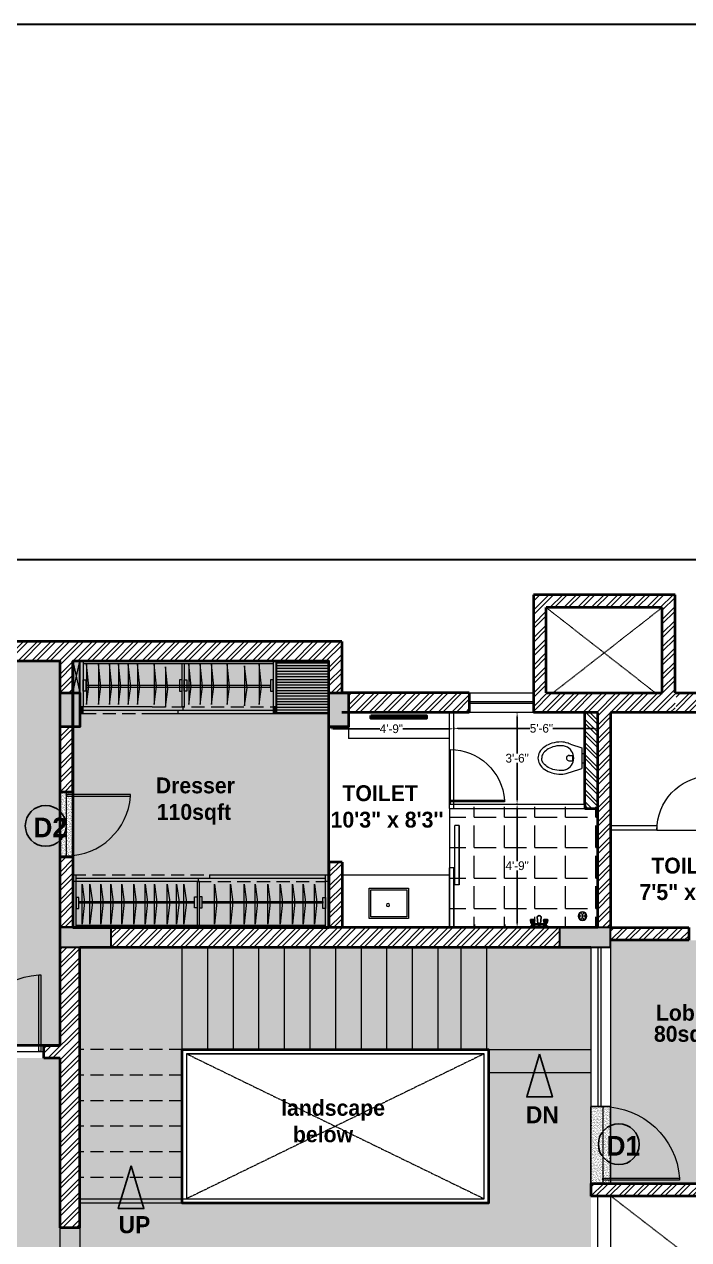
# Model space of a CAD drawing. Header units: feet. Extents: x 3576 to 8206, y -9151 to -6616.
# Drawn here: x 7087 to 7391, y -8276 to -7719 of the extents above; entities that cross this region are included whole.
import ezdxf

# ---------------------------------------------------------------- set-up
doc = ezdxf.new("R2010")
doc.units = ezdxf.units.FT
doc.header["$PDMODE"] = 2
doc.linetypes.add('DASHED', pattern=[0.75, 0.5, -0.25])
doc.linetypes.add('DASHED2', pattern=[0.375, 0.25, -0.125])
doc.layers.get('0').update_dxf_attribs({"linetype": 'CONTINUOUS', "lineweight": 40})
doc.layers.get('Defpoints').update_dxf_attribs({"color": 90, "linetype": 'CONTINUOUS'})
for name, color, linetype, lineweight in [('1fr', 233, 'CONTINUOUS', 5), ('A-GFLR-MBND', 12, 'CONTINUOUS', 5), ('COLUMN', 254, 'CONTINUOUS', 30), ('d&w s', 240, 'CONTINUOUS', 0), ('Glass', 150, 'CONTINUOUS', 20), ('H2', 7, 'CONTINUOUS', 5), ('HACHT', 8, 'CONTINUOUS', 9), ('SANITARY WARE', 253, 'CONTINUOUS', 20), ('STAIR', 184, 'CONTINUOUS', 9), ('text', 47, 'CONTINUOUS', 25), ('Wall1', 7, 'CONTINUOUS', 40), ('WINDOW', 180, 'CONTINUOUS', 9)]:
    doc.layers.add(name, color=color, linetype=linetype, lineweight=lineweight)
for name, color, linetype, lineweight, true_color in [('A-GFLR-FURN', 7, 'CONTINUOUS', 5, 0xd1752e), ('dim1', 7, 'CONTINUOUS', 25, 0x000000), ('dimension', 7, 'CONTINUOUS', 5, 0x2b17de), ('h12', 7, 'CONTINUOUS', 5, 0x81cdee), ('WALL', 7, 'CONTINUOUS', 40, 0x0b0b0a)]:
    doc.layers.add(name, color=color, linetype=linetype, lineweight=lineweight, true_color=true_color)
doc.layers.add('sanitary', color=252, linetype='CONTINUOUS')
doc.styles.add('ROMANS', font='sanss___.ttf')
doc.styles.get("Standard").update_dxf_attribs({"font": 'GOTHIC.TTF'})
doc.dimstyles.new('dinesh', dxfattribs={"dimtxt": 4, "dimasz": 2, "dimexe": 0.2, "dimexo": 0.1, "dimgap": 0, "dimtad": 0, "dimtih": 1, "dimtoh": 1, "dimdec": 0, "dimzin": 0, "dimdsep": 46, "dimlunit": 4, "dimtxsty": 'Standard', "dimcen": 0, "dimclrd": 251, "dimclre": 251, "dimclrt": 256, "dimadec": 0, "dimazin": 0, "dimtfac": 0.5, "dimtdec": 0, "dimtofl": 0, "dimtmove": 0, "dimatfit": 2, "dimfxl": 0, "dimtolj": 1, "dimtzin": 0, "dimarcsym": 0})

# ---------------------------------------------------------------- blocks, each defined once
blk = doc.blocks.new('d1')
at = {"color": 8, "lineweight": 0}
blk.add_lwpolyline([(6604.463, 416.916, 0.392554), (6605.302, 416.016)], format="xyb", dxfattribs=at)
blk.add_lwpolyline([(6604.463, 416.916), (6605.363, 416.916)], dxfattribs=at)
at = {"color": 1, "lineweight": 0}
blk.add_lwpolyline([(6605.327, 416.016), (6605.327, 416.916), (6605.302, 416.916), (6605.302, 416.016)], close=True, dxfattribs=at)
blk = doc.blocks.new('NHNTRP')
at = {"color": 0}
for centre, radius in [((2.6, 2.34), 2), ((2.6, 2.34), 1.75), ((1.37, 2.81), 0.118), ((1.37, 1.86), 0.118), ((1.93, 2.34), 0.118), ((2.13, 3.56), 0.118), ((2.13, 1.11), 0.118), ((2.6, 3.01), 0.118), ((2.6, 2.34), 0.118), ((2.6, 1.66), 0.118), ((3.07, 3.56), 0.118), ((3.07, 1.11), 0.118), ((3.27, 2.34), 0.118), ((3.82, 2.81), 0.118), ((3.82, 1.86), 0.118)]:
    blk.add_circle(centre, radius, dxfattribs=at)
blk = doc.blocks.new('MIXER-P')
at = {"layer": 'sanitary', "color": 250, "lineweight": 25, "true_color": 0x424242}
for p, q in [((0.96, 5.33), (-0.04, 5.33)), ((-0.04, 5.33), (-0.04, 4.99)), ((0.96, 4.99), (-0.04, 4.99)), ((-0.04, 4.99), (0.66, 4.49)), ((0.96, 4.99), (-0.04, 4.99)), ((0.22, 3.48), (-0.04, 2)), ((0.96, 2), (-0.04, 2)), ((-0.04, 2), (0.06, 1.73)), ((0.21, 2.14), (-0.02, 2.14)), ((0.96, 1.73), (0.06, 1.73)), ((0.19, 3.29), (0.28, 3.14)), ((0.35, 2.28), (0.21, 2.14)), ((0.96, 3.48), (0.22, 3.48)), ((0.28, 3.14), (0.35, 2.28)), ((0.7, 3.14), (0.63, 2.28)), ((0.63, 2.28), (0.7, 2.14)), ((0.96, 4.49), (0.66, 4.49)), ((0.66, 4.49), (0.66, 3.48)), ((0.7, 3.14), (0.86, 3.29)), ((0.86, 2.14), (0.7, 2.14)), ((0.86, 3.29), (0.96, 3.29)), ((0.86, 2.14), (0.96, 2.14)), ((0.96, 4.99), (1.96, 4.99)), ((0.96, 4.49), (1.27, 4.49)), ((0.96, 3.48), (1.7, 3.48)), ((1.06, 3.29), (0.96, 3.29)), ((1.06, 2.14), (0.96, 2.14)), ((0.96, 2), (1.96, 2)), ((0.96, 1.73), (1.86, 1.73)), ((6.93, 5.33), (0.99, 5.33)), ((0.99, 4.99), (1.96, 4.99)), ((1.22, 3.14), (1.06, 3.29)), ((1.06, 2.14), (1.22, 2.14)), ((1.22, 3.14), (1.29, 2.28)), ((1.29, 2.28), (1.22, 2.14)), ((1.96, 4.99), (1.27, 4.49)), ((1.27, 4.49), (1.27, 3.48)), ((3.29, 4.36), (1.27, 4.22)), ((3.29, 3.61), (1.27, 3.75)), ((1.64, 3.14), (1.57, 2.28)), ((1.57, 2.28), (1.71, 2.14)), ((1.74, 3.29), (1.64, 3.14)), ((1.7, 3.48), (1.96, 2)), ((1.71, 2.14), (1.94, 2.14)), ((1.96, 2), (1.86, 1.73)), ((1.96, 5.33), (1.96, 4.99)), ((3.29, 3.61), (3.03, 0.75)), ((3.29, 4.36), (3.96, 4.36)), ((3.29, 3.61), (3.96, 3.61)), ((4.56, 4.36), (3.36, 4.36)), ((4.63, 4.36), (3.96, 4.36)), ((4.63, 3.61), (3.96, 3.61)), ((4.63, 4.36), (6.66, 4.22)), ((4.63, 3.61), (6.66, 3.75)), ((4.63, 3.61), (4.89, 0.75)), ((5.96, 5.33), (5.96, 4.99)), ((6.93, 4.99), (5.96, 4.99)), ((5.96, 4.99), (6.66, 4.49)), ((6.96, 4.99), (5.96, 4.99)), ((6.22, 3.48), (5.96, 2)), ((6.96, 2), (5.96, 2)), ((5.96, 2), (6.06, 1.73)), ((6.21, 2.14), (5.98, 2.14)), ((6.96, 1.73), (6.06, 1.73)), ((6.19, 3.29), (6.28, 3.14)), ((6.35, 2.28), (6.21, 2.14)), ((6.96, 3.48), (6.22, 3.48)), ((6.28, 3.14), (6.35, 2.28)), ((6.7, 3.14), (6.63, 2.28)), ((6.63, 2.28), (6.7, 2.14)), ((6.96, 4.49), (6.66, 4.49)), ((6.66, 4.49), (6.66, 3.48)), ((6.7, 3.14), (6.86, 3.29)), ((6.86, 2.14), (6.7, 2.14)), ((6.86, 3.29), (6.96, 3.29)), ((6.86, 2.14), (6.96, 2.14)), ((6.96, 5.33), (7.96, 5.33)), ((6.96, 4.99), (7.96, 4.99)), ((6.96, 4.49), (7.27, 4.49)), ((6.96, 3.48), (7.7, 3.48)), ((7.06, 3.29), (6.96, 3.29)), ((7.06, 2.14), (6.96, 2.14)), ((6.96, 2), (7.96, 2)), ((6.96, 1.73), (7.86, 1.73)), ((7.22, 3.14), (7.06, 3.29)), ((7.06, 2.14), (7.22, 2.14)), ((7.22, 3.14), (7.29, 2.28)), ((7.29, 2.28), (7.22, 2.14)), ((7.96, 4.99), (7.27, 4.49)), ((7.27, 4.49), (7.27, 3.48)), ((7.64, 3.14), (7.57, 2.28)), ((7.57, 2.28), (7.71, 2.14)), ((7.74, 3.29), (7.64, 3.14)), ((7.7, 3.48), (7.96, 2)), ((7.71, 2.14), (7.94, 2.14)), ((7.96, 2), (7.86, 1.73)), ((7.96, 5.33), (7.96, 4.99))]:
    blk.add_line(p, q, dxfattribs=at)
blk.add_arc((3.96, 0.9), 0.94, 189.1098, 350.8902, dxfattribs=at)
blk = doc.blocks.new('co')
for p, q in [((47514.46, 4335.12), (47516.1, 4340.28)), ((47516.1, 4340.28), (47525.62, 4340.28)), ((47518.81, 4340.28), (47518.81, 4341.59)), ((47523.04, 4340.28), (47523.04, 4341.59)), ((47527.26, 4335.12), (47525.62, 4340.28)), ((47519.59, 4334.36), (47519.59, 4336.01)), ((47522.13, 4334.36), (47522.13, 4336.01))]:
    blk.add_line(p, q)
for points in [[(47514.46, 4335.12, 0.027971), (47514.05, 4333.94, 0.092133), (47513.45, 4330.75, 0.07067), (47514.05, 4326.55, 0.082314), (47515.62, 4323.26, 0.106842), (47518.17, 4320.9, 0.13438), (47520.86, 4320.16, 0.13438), (47523.54, 4320.9, 0.106842), (47526.1, 4323.26, 0.082314), (47527.67, 4326.55, 0.07067), (47528.27, 4330.75)], [(47515.52, 4332.84, 0.085767), (47515.16, 4330.75, 0.07067), (47515.69, 4327.03, 0.082314), (47517.02, 4324.24, 0.106842), (47519.04, 4322.37, 0.13438), (47520.86, 4321.87)], [(47526.2, 4332.84, -0.085767), (47526.56, 4330.75, -0.07067), (47526.03, 4327.03, -0.082314), (47524.7, 4324.24, -0.106842), (47522.68, 4322.37, -0.13438), (47520.86, 4321.87)], [(47528.27, 4330.75, 0.092133), (47527.67, 4333.94, 0.027971), (47527.26, 4335.12)]]:
    blk.add_lwpolyline(points, format="xyb")
for centre, radius, start, end in [((47520.86, 4330.91), 5.67, 19.8717, 160.1283), ((47520.86, 4334.5), 1.28, 173.6083, 6.3917), ((47520.86, 4330.91), 5.25, 76.0072, 103.9928)]:
    blk.add_arc(centre, radius, start, end)
blk = doc.blocks.new('TRRTRT')
at = {"color": 8, "lineweight": 0}
blk.add_lwpolyline([(3247.07, -7773.95, 0.392554), (3219.73, -7744.6)], format="xyb", dxfattribs=at)
blk.add_lwpolyline([(3247.07, -7773.95), (3217.72, -7773.95)], dxfattribs=at)
at = {"layer": 'Glass', "lineweight": 0}
blk.add_lwpolyline([(3218.91, -7744.6), (3218.91, -7773.95), (3219.73, -7773.95), (3219.73, -7744.6)], close=True, dxfattribs=at)
blk = doc.blocks.new('BASIN')
at = {"lineweight": 18}
for points in [[(4929.83, -770.1), (4929.83, -784.13), (4947.86, -784.13), (4947.86, -770.1)], [(4930.61, -770.88), (4930.61, -783.35), (4947.08, -783.35), (4947.08, -770.88)]]:
    blk.add_lwpolyline(points, close=True, dxfattribs=at)
blk.add_circle((4939.25, -777.89), 0.728, dxfattribs=at)
blk = doc.blocks.new('*D205')
at = {"layer": 'Defpoints', "color": 0, "lineweight": 40, "transparency": 16777216}
for p in [(7283.44, -8034.31), (7283.44, -8076.31), (7312.46, -8076.31)]:
    blk.add_point(p, dxfattribs=at)
at = {"layer": 'dim1', "linetype": 'DASHED', "lineweight": -2, "transparency": 16777216}
for p, q in [((7312.08, -8034.31), (7312.66, -8034.31)), ((7312.08, -8076.31), (7312.66, -8076.31))]:
    blk.add_line(p, q, dxfattribs=at)
at = {"layer": 'dim1', "lineweight": -2, "transparency": 16777216}
for p, q in [((7312.46, -8036.31), (7312.46, -8053.21)), ((7312.46, -8074.31), (7312.46, -8057.42))]:
    blk.add_line(p, q, dxfattribs=at)
at = {"layer": 'dim1', "lineweight": 40, "transparency": 16777216}
for points in [[(7312.13, -8036.31), (7312.79, -8036.31), (7312.46, -8034.31)], [(7312.13, -8074.31), (7312.79, -8074.31), (7312.46, -8076.31)]]:
    blk.add_solid(points, dxfattribs=at)
at = {"layer": 'dim1', "transparency": 16777216, "insert": (7312.46, -8055.31), "char_height": 4, "attachment_point": 5}
blk.add_mtext('\\A1;3\'-6"', dxfattribs=at)
blk = doc.blocks.new('*D206')
at = {"layer": 'Defpoints', "color": 0, "lineweight": 40, "transparency": 16777216}
for p in [(7312.37, -8076.31), (7312.37, -8132.92), (7312.46, -8132.92)]:
    blk.add_point(p, dxfattribs=at)
at = {"layer": 'dim1', "linetype": 'DASHED', "lineweight": -2, "transparency": 16777216}
for p, q in [((7312.46, -8076.31), (7312.66, -8076.31)), ((7312.46, -8132.92), (7312.66, -8132.92))]:
    blk.add_line(p, q, dxfattribs=at)
at = {"layer": 'dim1', "lineweight": -2, "transparency": 16777216}
for p, q in [((7312.46, -8078.31), (7312.46, -8102.52)), ((7312.46, -8130.92), (7312.46, -8106.72))]:
    blk.add_line(p, q, dxfattribs=at)
at = {"layer": 'dim1', "lineweight": 40, "transparency": 16777216}
for points in [[(7312.13, -8078.31), (7312.79, -8078.31), (7312.46, -8076.31)], [(7312.13, -8130.92), (7312.79, -8130.92), (7312.46, -8132.92)]]:
    blk.add_solid(points, dxfattribs=at)
at = {"layer": 'dim1', "transparency": 16777216, "insert": (7312.46, -8104.62), "char_height": 4, "attachment_point": 5}
blk.add_mtext('\\A1;4\'-9"', dxfattribs=at)
blk = doc.blocks.new('*D207')
at = {"layer": 'Defpoints', "color": 0, "lineweight": 40, "transparency": 16777216}
for p in [(7283.44, -8034.31), (7349.44, -8034.31), (7349.44, -8041.6)]:
    blk.add_point(p, dxfattribs=at)
at = {"layer": 'dim1', "linetype": 'DASHED', "lineweight": -2, "transparency": 16777216}
for p, q in [((7283.44, -8041.22), (7283.44, -8041.8)), ((7349.44, -8041.22), (7349.44, -8041.8))]:
    blk.add_line(p, q, dxfattribs=at)
at = {"layer": 'dim1', "lineweight": -2, "transparency": 16777216}
for p, q in [((7285.44, -8041.6), (7318.35, -8041.6)), ((7347.44, -8041.6), (7328.84, -8041.6))]:
    blk.add_line(p, q, dxfattribs=at)
at = {"layer": 'dim1', "lineweight": 40, "transparency": 16777216}
for points in [[(7285.44, -8041.27), (7285.44, -8041.93), (7283.44, -8041.6)], [(7347.44, -8041.27), (7347.44, -8041.93), (7349.44, -8041.6)]]:
    blk.add_solid(points, dxfattribs=at)
at = {"layer": 'dim1', "transparency": 16777216, "insert": (7323.6, -8041.6), "char_height": 4, "attachment_point": 5}
blk.add_mtext('\\A1;5\'-6"', dxfattribs=at)
blk = doc.blocks.new('*D208')
at = {"layer": 'Defpoints', "color": 0, "lineweight": 40, "transparency": 16777216}
for p in [(7283.44, -8041.8), (7226.18, -8108.82), (7283.44, -8108.82)]:
    blk.add_point(p, dxfattribs=at)
at = {"layer": 'dim1', "linetype": 'DASHED', "lineweight": -2, "transparency": 16777216}
for p, q in [((7226.18, -8042.18), (7226.18, -8041.6)), ((7283.44, -8042.18), (7283.44, -8041.6))]:
    blk.add_line(p, q, dxfattribs=at)
at = {"layer": 'dim1', "lineweight": -2, "transparency": 16777216}
for p, q in [((7228.18, -8041.8), (7249.52, -8041.8)), ((7281.44, -8041.8), (7260.1, -8041.8))]:
    blk.add_line(p, q, dxfattribs=at)
at = {"layer": 'dim1', "lineweight": 40, "transparency": 16777216}
for points in [[(7228.18, -8041.47), (7228.18, -8042.13), (7226.18, -8041.8)], [(7281.44, -8041.47), (7281.44, -8042.13), (7283.44, -8041.8)]]:
    blk.add_solid(points, dxfattribs=at)
at = {"layer": 'dim1', "transparency": 16777216, "insert": (7254.81, -8041.8), "char_height": 4, "attachment_point": 5}
blk.add_mtext('\\A1;4\'-9"', dxfattribs=at)

msp = doc.modelspace()

# ---------------------------------------------------------------- hatches: boundary and pattern name
at = {"layer": '1fr'}
h = msp.add_hatch(dxfattribs=at)
h.set_pattern_fill('ANSI31', color=255, scale=0.1, angle=-90, style=0)
h.set_pattern_definition([(315, (7497.54224, -6831.55104), (0.2245064, 0.2245064), [])])
h.paths.add_polyline_path([(7113.4512, -8034.8363), (7113.4512, -8031.7696), (7111.9179, -8031.7696), (7111.9179, -8034.8363)])
h = msp.add_hatch(dxfattribs=at)
h.set_pattern_fill('ANSI31', color=255, scale=0.1, angle=-90, style=0)
h.set_pattern_definition([(315, (7533.8031, -6831.55104), (0.2245064, 0.2245064), [])])
h.paths.add_polyline_path([(7202.1788, -8034.8363), (7202.1788, -8031.7696), (7200.6455, -8031.7696), (7200.6455, -8034.8363)])
at = {"layer": 'A-GFLR-FURN'}
for points in [[(7322.7392, -8191.0508), (7316.8697, -8210.616), (7328.6088, -8210.616)], [(7135.4723, -8242.2763), (7129.6027, -8261.8415), (7141.3418, -8261.8415)]]:
    msp.add_hatch(color=7, dxfattribs=at).paths.add_polyline_path(points)
at = {"layer": 'COLUMN', "lineweight": 25}
h = msp.add_hatch(dxfattribs=at)
h.set_pattern_fill('ANSI32', color=32, scale=0.469565, style=0)
h.set_pattern_definition([(45, (7319.896, -8132.924), (-3.16261, 3.16261), []), (45, (7322.0046, -8132.924), (-3.16261, 3.16261), [])])
h.paths.add_polyline_path([(7384.8527, -7980.3145), (7319.8962, -7980.3145), (7319.8962, -8034.3145), (7349.4396, -8034.3145), (7349.4396, -8132.9238), (7355.3092, -8132.9238), (7355.3092, -8034.3145), (7384.8527, -8034.3145)])
h.paths.add_polyline_path([(7378.9831, -7986.1841), (7378.9831, -8025.3145), (7325.7657, -8025.3145), (7325.7657, -7986.1841)], flags=16)
h = msp.add_hatch(dxfattribs=at)
h.set_pattern_fill('ANSI32', color=32, scale=0.469565, style=0)
h.set_pattern_definition([(45, (6988.4755, -5860.4283), (-3.162612, 3.162612), []), (45, (6990.584, -5860.4283), (-3.162612, 3.162612), [])])
h.paths.add_polyline_path([(6904.9179, -8001.8363), (6943.5592, -8001.8363), (6943.5592, -8010.8363), (6913.9179, -8010.8363), (6913.9179, -8025.3577), (6904.9179, -8025.3145)])
h.paths.add_polyline_path([(6943.5592, -8001.8363), (7038.0592, -8001.8363), (7038.0592, -8010.8363), (6943.5592, -8010.8363)])
h.paths.add_polyline_path([(7232.0483, -8001.8363), (7073.2766, -8001.8363), (7073.2766, -8010.8363), (7232.0483, -8010.8363)])
h.paths.add_polyline_path([(7102.9179, -8010.8363), (7108.7875, -8010.8363), (7108.7875, -8025.3145), (7102.9179, -8025.3145)])
h.paths.add_polyline_path([(7226.1788, -8010.8363), (7232.0483, -8010.8363), (7232.0483, -8025.3145), (7226.1788, -8025.3145)])
at = {"layer": 'COLUMN'}
for points in [[(7102.9179, -8025.3145), (7102.9179, -8040.9667), (7111.9179, -8040.9667), (7111.9179, -8025.3145)], [(7235.1788, -8040.9667), (7235.1788, -8025.3145), (7226.1788, -8025.3145), (7226.1788, -8040.9667)], [(7126.3962, -8132.9232), (7102.9179, -8132.9232), (7102.9179, -8141.9232), (7126.3962, -8141.9232)], [(7355.3092, -8132.9232), (7331.8309, -8132.9232), (7331.8309, -8141.9232), (7355.3092, -8141.9232)]]:
    msp.add_hatch(color=256, dxfattribs=at).paths.add_polyline_path(points)
at = {"layer": 'COLUMN', "lineweight": 25}
h = msp.add_hatch(dxfattribs=at)
h.set_pattern_fill('ANSI32', color=32, scale=0.469565, style=0)
h.set_pattern_definition([(45, (3712.137, -567.053), (-3.162612, 3.162612), []), (45, (3714.245, -567.053), (-3.162612, 3.162612), [])])
h.paths.add_polyline_path([(7235.1788, -8025.3145), (7290.5483, -8025.3145), (7290.5483, -8034.3145), (7235.1788, -8034.3145)])
h = msp.add_hatch(dxfattribs=at)
h.set_pattern_fill('ANSI32', color=32, scale=0.469565, style=0)
h.set_pattern_definition([(45, (7414.2005, -8034.3145), (-3.1626, 3.1626), []), (45, (7416.309, -8034.3145), (-3.1626, 3.1626), [])])
h.paths.add_polyline_path([(7402.5266, -8025.7058), (7385.345, -8025.3145), (7385.345, -8034.3145), (7402.5266, -8034.7058)])
at = {"layer": 'COLUMN', "lineweight": 40}
msp.add_hatch(color=150, dxfattribs=at).paths.add_polyline_path([(7319.8962, -8029.4232), (7290.5483, -8029.4232), (7290.5483, -8030.2058), (7319.8962, -8030.2058)])
at = {"layer": 'COLUMN', "lineweight": 25}
h = msp.add_hatch(dxfattribs=at)
h.set_pattern_fill('ANSI32', color=32, scale=0.469565, style=0)
h.set_pattern_definition([(45, (7102.918, -8070.689), (-3.1626, 3.1626), []), (45, (7105.0263, -8070.689), (-3.1626, 3.1626), [])])
h.paths.add_polyline_path([(7102.9179, -8040.9667), (7108.7875, -8040.9667), (7108.7875, -8070.6892), (7102.9179, -8070.6892)])
h = msp.add_hatch(dxfattribs=at)
h.set_pattern_fill('ANSI32', color=32, scale=0.469565, style=0)
h.set_pattern_definition([(45, (7102.918, -8132.825), (-3.1626, 3.1626), []), (45, (7105.0263, -8132.825), (-3.1626, 3.1626), [])])
h.paths.add_polyline_path([(7102.9179, -8100.5371), (7108.7875, -8100.5371), (7108.7875, -8132.8248), (7102.9179, -8132.8248)])
h = msp.add_hatch(dxfattribs=at)
h.set_pattern_fill('ANSI32', color=32, scale=0.469565, style=0)
h.set_pattern_definition([(45, (7226.1788, -8132.924), (-3.1626, 3.1626), []), (45, (7228.287, -8132.924), (-3.1626, 3.1626), [])])
h.paths.add_polyline_path([(7232.1788, -8102.9238), (7226.1788, -8102.9238), (7226.1788, -8132.9238), (7232.1788, -8132.9238)])
h = msp.add_hatch(dxfattribs=at)
h.set_pattern_fill('ANSI32', color=32, scale=0.469565, style=0)
h.set_pattern_definition([(45, (7126.396, -8141.916), (-3.16261, 3.16261), []), (45, (7128.5046, -8141.916), (-3.16261, 3.16261), [])])
h.paths.add_polyline_path([(7126.3962, -8132.9232), (7331.8309, -8132.9232), (7331.8309, -8141.9161), (7126.3962, -8141.9161)])
h = msp.add_hatch(dxfattribs=at)
h.set_pattern_fill('ANSI32', color=32, scale=0.469565, style=0)
h.set_pattern_definition([(45, (7355.309, -8138.793), (-3.1626, 3.1626), []), (45, (7357.4176, -8138.793), (-3.1626, 3.1626), [])])
h.paths.add_polyline_path([(7355.3092, -8132.9232), (7391.1136, -8132.9232), (7391.1136, -8138.7928), (7355.3092, -8138.7928)])
h = msp.add_hatch(dxfattribs=at)
h.set_pattern_fill('ANSI32', color=32, scale=0.469565, style=0)
h.set_pattern_definition([(45, (7095.5227, -8270.634), (-3.16261, 3.16261), []), (45, (7097.631, -8270.634), (-3.16261, 3.16261), [])])
h.paths.add_polyline_path([(7102.9179, -8270.6338), (7111.9179, -8270.6338), (7111.9179, -8141.9232), (7102.9179, -8141.9232), (7102.9179, -8187.0222), (7095.5227, -8187.0222), (7095.5227, -8192.8918), (7102.9179, -8192.8918)])
h = msp.add_hatch(dxfattribs=at)
h.set_pattern_fill('ANSI32', color=32, scale=0.469565, style=0)
h.set_pattern_definition([(45, (7346.309, -8256.184), (-3.16261, 3.16261), []), (45, (7348.4176, -8256.184), (-3.16261, 3.16261), [])])
h.paths.add_polyline_path([(7444.5266, -8250.3145), (7346.3092, -8250.3145), (7346.3092, -8256.1841), (7349.4396, -8256.1841), (7349.4396, -8256.0566), (7355.3092, -8256.0566), (7355.4742, -8256.1841), (7444.5266, -8256.1841)])
h.paths.add_polyline_path([(7596.3527, -8250.187), (7453.5266, -8250.187), (7453.5266, -8256.1841), (7596.3527, -8256.1841)])
at = {"layer": 'h12'}
h = msp.add_hatch(dxfattribs=at)
h.set_pattern_fill('ANGLE', color=151, scale=2, style=0)
h.set_pattern_definition([(0, (-2528.217, -5162.572), (0, 13.97), [10.16, -3.81]), (90, (-2528.217, -5162.572), (-13.97, 9e-16), [10.16, -3.81])])
h.paths.add_polyline_path([(7349.4396, -8077.5319), (7281.4396, -8077.5319), (7281.4396, -8132.9238), (7349.4396, -8132.9238)])
at = {"layer": 'H2', "lineweight": 9, "true_color": 0x8c8c8c}
h = msp.add_hatch(dxfattribs=at)
h.set_pattern_fill('ANSI32', color=252, scale=0.4, style=0)
h.set_pattern_definition([(135, (7349.4396, -8070.3145), (2.69408, 2.69408), []), (135, (7347.6436, -8070.3145), (2.69408, 2.69408), [])])
h.paths.add_polyline_path([(7349.4396, -8078.3145), (7343.4396, -8078.3145), (7343.4396, -8034.3145), (7349.4396, -8034.3145)])
at = {"layer": 'HACHT', "lineweight": 40}
h = msp.add_hatch(color=256, dxfattribs=at)
h.set_gradient(color1=(228, 240, 158), color2=(228, 240, 158), one_color=1, tint=0.78, name='INVCYLINDER')
h.paths.add_polyline_path([(6860.3092, -8186.9232), (7102.9179, -8186.9232), (7102.9179, -8010.8363), (6913.9179, -8010.8363), (6913.9179, -8034.3145), (6860.3092, -8034.3145), (6860.3092, -8062.4884), (6872.0483, -8062.4884), (6872.0483, -8158.7493), (6860.3092, -8158.7493), (6860.3092, -8186.9232)])
h = msp.add_hatch(color=256, dxfattribs=at)
h.set_gradient(color1=(228, 240, 158), color2=(228, 240, 158), one_color=1, tint=0.78, name='INVCYLINDER')
h.paths.add_polyline_path([(7108.7875, -8132.9238), (7226.1788, -8132.9238), (7226.1788, -8010.8363), (7108.7875, -8010.8363)])
at = {"layer": 'HACHT'}
h = msp.add_hatch(dxfattribs=at)
h.set_pattern_fill('ANSI31', color=255, scale=0.4, angle=-45, style=0)
h.set_pattern_definition([(0, (-2433.1298, -2382.8708), (4e-16, 1.27), [])])
h.paths.add_polyline_path([(7202.1788, -8010.8363), (7226.1139, -8010.8363), (7226.1139, -8034.8363), (7202.1788, -8034.8363)])
at = {"layer": 'HACHT', "lineweight": 40}
h = msp.add_hatch(color=256, dxfattribs=at)
h.set_gradient(color1=(226, 193, 116), color2=(233, 208, 150), one_color=1, tint=0.75, name='INVCYLINDER')
h.paths.add_polyline_path([(7158.8744, -8188.8785), (7299.3165, -8188.8785), (7299.3165, -8259.3127), (7158.8744, -8259.3127)], flags=16)
h.paths.add_polyline_path([(7111.9179, -8557.4884), (7346.3092, -8557.4884), (7346.3092, -8141.9156), (7111.9179, -8141.9156), (7111.9179, -8557.5767)])
h = msp.add_hatch(color=256, dxfattribs=at)
h.set_gradient(color1=(228, 240, 158), color2=(228, 240, 158), one_color=1, tint=0.78, name='INVCYLINDER')
h.paths.add_polyline_path([(7355.3092, -8138.7934), (7444.5266, -8138.7934), (7444.5266, -8250.3145), (7355.3092, -8250.3145)])
h = msp.add_hatch(color=256, dxfattribs=at)
h.set_gradient(color1=(208, 236, 177), color2=(194, 230, 152), one_color=1, tint=0.75, name='INVCYLINDER')
h.paths.add_polyline_path([(6860.3092, -8192.7928), (7102.9179, -8192.7928), (7102.9179, -8409.0114), (7102.9179, -8412.0114), (6898.2657, -8412.0114), (6898.2657, -8348.5319), (6921.744, -8348.5319), (6921.744, -8339.5319), (6860.3092, -8339.5319), (6860.3092, -8314.2928), (6872.0483, -8314.2928), (6872.0483, -8305.2928), (6872.0483, -8218.0319), (6860.3092, -8218.0319), (6860.3092, -8192.7928), (7102.9179, -8192.7928)])
at = {"layer": 'HACHT', "lineweight": 9}
h = msp.add_hatch(dxfattribs=at)
h.set_pattern_fill('AR-SAND', color=256, scale=0.02, style=0)
h.set_pattern_definition([(37.5, (7346.3092, -8250.3145), (-0.032, 0.978826), [0, -0.77216, 0, -0.8636, 0, -0.8255]), (7.5, (7346.3092, -8250.3145), (0.899047, 1.43365), [0, -0.41656, 0, -0.69596, 0, -0.2667]), (327.5, (7345.6844, -8250.3145), (1.581985, 0.002874), [0, -0.254, 0, -0.9144, 0, -1.1938]), (317.5, (7345.6844, -8250.3145), (1.527113, 0.44586), [0, -0.127, 0, -0.59944, 0, -0.6858])])
h.paths.add_polyline_path([(7346.3092, -8215.0755), (7355.3092, -8215.0755), (7355.3092, -8250.3145), (7346.3092, -8250.3145)])
h = msp.add_hatch(dxfattribs=at)
h.set_pattern_fill('AR-SAND', color=256, scale=0.02, style=0)
h.set_pattern_definition([(37.5, (7102.9179, -8339.5319), (-0.032001, 0.9788265), [0, -0.77216, 0, -0.8636, 0, -0.8255]), (7.5, (7102.9179, -8339.5319), (0.899047, 1.43365), [0, -0.41656, 0, -0.69596, 0, -0.2667]), (327.5, (7102.2931, -8339.5319), (1.581985, 0.002874), [0, -0.254, 0, -0.9144, 0, -1.1938]), (317.5, (7102.293, -8339.5319), (1.527113, 0.445859), [0, -0.127, 0, -0.59944, 0, -0.6858])])
h.paths.add_polyline_path([(7102.9179, -8270.6338), (7111.9179, -8270.6338), (7111.9179, -8339.5319), (7102.9179, -8339.5319)])
at = {"layer": 'WALL', "lineweight": 20}
h = msp.add_hatch(dxfattribs=at)
h.set_pattern_fill('AR-SAND', scale=0.02, style=0)
h.set_pattern_definition([(37.5, (7102.9179, -8100.5371), (-0.032, 0.978826), [0, -0.77216, 0, -0.8636, 0, -0.8255]), (7.5, (7102.9179, -8100.5371), (0.899047, 1.43365), [0, -0.41656, 0, -0.69596, 0, -0.2667]), (327.5, (7102.2931, -8100.5371), (1.581985, 0.002874), [0, -0.254, 0, -0.9144, 0, -1.1938]), (317.5, (7102.293, -8100.5371), (1.52711, 0.44586), [0, -0.127, 0, -0.59944, 0, -0.6858])])
h.paths.add_polyline_path([(7102.9179, -8070.6892), (7108.7875, -8070.6892), (7108.7875, -8100.5371), (7102.9179, -8100.5371)])

# ---------------------------------------------------------------- linework, layer by layer
for p, q in [((7343.4396, -8076.3145), (7343.4396, -8078.3145)), ((7343.4396, -8078.3145), (7349.4396, -8078.3145)), ((7226.1788, -8102.9238), (7226.1788, -8132.9238)), ((7232.1788, -8102.9238), (7232.1788, -8132.9238))]:
    msp.add_line(p, q)
at = {"layer": '1fr', "lineweight": 35}
for p, q in [((7202.1788, -8010.8363), (7111.9179, -8010.8363)), ((7226.1788, -8132.8248), (7108.7875, -8132.8248))]:
    msp.add_line(p, q, dxfattribs=at)
at = {"layer": '1fr', "lineweight": 30}
for p, q in [((7111.9179, -8031.7696), (7111.9179, -8010.8363)), ((7202.1788, -8034.8363), (7202.1788, -8010.8363))]:
    msp.add_line(p, q, dxfattribs=at)
at = {"layer": '1fr', "lineweight": 20}
for p, q in [((7113.4512, -8010.8363), (7113.4512, -8031.7696)), ((7113.4512, -8011.8585), (7200.6455, -8011.8585)), ((7200.6455, -8010.8363), (7200.6455, -8034.8363)), ((7145.1788, -8031.7696), (7113.4512, -8031.7696)), ((7159.376, -8033.3029), (7159.376, -8031.7696)), ((7113.4512, -8033.3029), (7200.6455, -8033.3029)), ((7141.1555, -8034.8363), (7200.6455, -8034.8363)), ((7157.0483, -8034.8363), (7157.0483, -8033.3029)), ((7110.3208, -8132.8248), (7110.3208, -8108.8248)), ((7171.4013, -8108.8154), (7226.1788, -8108.8248)), ((7171.4013, -8108.8154), (7171.4013, -8110.3487)), ((7224.6455, -8132.8248), (7224.6455, -8108.8248)), ((7226.1788, -8132.8248), (7226.1788, -8108.8248)), ((7166.1788, -8111.8915), (7108.7875, -8111.8915)), ((7110.3208, -8110.3582), (7224.6455, -8110.3582)), ((7166.1788, -8110.3582), (7166.1788, -8111.8915)), ((7110.3208, -8131.8026), (7224.6455, -8131.8026))]:
    msp.add_line(p, q, dxfattribs=at)
at = {"layer": '1fr', "linetype": 'DASHED2', "lineweight": 20, "ltscale": 24}
for p, q in [((7145.1788, -8031.7696), (7200.6455, -8031.7696)), ((7113.4512, -8034.8363), (7141.1555, -8034.8363)), ((7108.7875, -8108.8202), (7171.4013, -8108.8154)), ((7166.1788, -8111.8915), (7224.6455, -8111.8915))]:
    msp.add_line(p, q, dxfattribs=at)
at = {"layer": '1fr', "color": 7, "linetype": 'DASHED2', "lineweight": 20, "ltscale": 24}
for p, q in [((7158.8744, -8188.8785), (7111.9179, -8188.8785)), ((7158.8744, -8200.6177), (7111.9179, -8200.6177)), ((7158.8744, -8212.3568), (7111.9179, -8212.3568)), ((7158.8744, -8224.0959), (7111.9179, -8224.0959)), ((7158.8744, -8235.8351), (7111.9179, -8235.8351)), ((7158.8744, -8247.5742), (7111.9179, -8247.5742))]:
    msp.add_line(p, q, dxfattribs=at)
at = {"layer": '1fr', "lineweight": 20}
for points in [[(7114.9884, -8012.1929), (7114.9884, -8030.654), (7116.0731, -8022.3639), (7114.9884, -8012.1929)], [(7120.5797, -8012.1929), (7120.5797, -8030.654), (7121.6644, -8022.3639), (7120.5797, -8012.1929)], [(7125.5618, -8012.1929), (7125.5618, -8030.654), (7126.6465, -8022.3639), (7125.5618, -8012.1929)], [(7129.6434, -8012.1929), (7129.6434, -8030.654), (7130.7281, -8022.3639), (7129.6434, -8012.1929)], [(7134.199, -8012.1913), (7134.199, -8030.6524), (7135.2838, -8022.3623), (7134.199, -8012.1913)], [(7138.3697, -8012.1913), (7138.3697, -8030.6524), (7139.4544, -8022.3623), (7138.3697, -8012.1913)], [(7146.0774, -8012.1929), (7146.0774, -8030.654), (7147.1621, -8022.3639), (7146.0774, -8012.1929)], [(7151.2725, -8013.4325), (7151.2725, -8031.8936), (7152.3572, -8023.6034), (7151.2725, -8013.4325)], [(7159.876, -8011.8585), (7159.876, -8031.7696), (7158.876, -8031.7696), (7158.876, -8011.8585)], [(7161.9908, -8012.1929), (7161.9908, -8030.654), (7163.0756, -8022.3639), (7161.9908, -8012.1929)], [(7167.1859, -8012.1929), (7167.1859, -8030.654), (7168.2707, -8022.3639), (7167.1859, -8012.1929)], [(7172.381, -8012.1929), (7172.381, -8030.654), (7173.4658, -8022.3639), (7172.381, -8012.1929)], [(7179.5348, -8012.1929), (7179.5348, -8030.654), (7180.6195, -8022.3639), (7179.5348, -8012.1929)], [(7187.5454, -8012.8771), (7187.5454, -8031.3381), (7188.6302, -8023.048), (7187.5454, -8012.8771)], [(7194.2548, -8012.1929), (7194.2548, -8030.654), (7195.3395, -8022.3639), (7194.2548, -8012.1929)], [(7119.4497, -8021.9521), (7114.6803, -8021.9521)], [(7114.6803, -8022.6375), (7119.4497, -8022.6375)], [(7141.7541, -8021.9521), (7119.4497, -8021.9521)], [(7119.4497, -8022.6375), (7141.7541, -8022.6375)], [(7141.7541, -8021.9521), (7140.9078, -8021.9521)], [(7140.9078, -8022.6375), (7141.7541, -8022.6375)], [(7141.7541, -8022.6375), (7199.4164, -8022.6375), (7199.4164, -8021.9521), (7141.7541, -8021.9521)], [(7113.0794, -8131.4682), (7113.0794, -8113.0071), (7114.1641, -8121.2972), (7113.0794, -8131.4682)], [(7116.6297, -8131.4682), (7116.6297, -8113.0071), (7117.7144, -8121.2972), (7116.6297, -8131.4682)], [(7121.6317, -8131.4682), (7121.6317, -8113.0071), (7122.7164, -8121.2972), (7121.6317, -8131.4682)], [(7126.1791, -8131.4682), (7126.1791, -8113.0071), (7127.2638, -8121.2972), (7126.1791, -8131.4682)], [(7131.238, -8131.4682), (7131.238, -8113.0071), (7132.3227, -8121.2972), (7131.238, -8131.4682)], [(7136.765, -8131.4682), (7136.765, -8113.0071), (7137.8497, -8121.2972), (7136.765, -8131.4682)], [(7141.8896, -8131.4682), (7141.8896, -8113.0071), (7142.9744, -8121.2972), (7141.8896, -8131.4682)], [(7146.1567, -8131.4682), (7146.1567, -8113.0071), (7147.2415, -8121.2972), (7146.1567, -8131.4682)], [(7152.0779, -8131.4682), (7152.0779, -8113.0071), (7153.1626, -8121.2972), (7152.0779, -8131.4682)], [(7156.3642, -8131.4682), (7156.3642, -8113.0071), (7157.4489, -8121.2972), (7156.3642, -8131.4682)], [(7159.7229, -8131.4682), (7159.7229, -8113.0071), (7160.8076, -8121.2972), (7159.7229, -8131.4682)], [(7166.8346, -8131.8026), (7166.8346, -8111.8915), (7165.8346, -8111.8915), (7165.8346, -8131.8026)], [(7173.6507, -8131.4682), (7173.6507, -8113.0071), (7174.7354, -8121.2972), (7173.6507, -8131.4682)], [(7180.9884, -8131.4682), (7180.9884, -8113.0071), (7182.0731, -8121.2972), (7180.9884, -8131.4682)], [(7187.2842, -8131.4682), (7187.2842, -8113.0071), (7188.369, -8121.2972), (7187.2842, -8131.4682)], [(7192.3121, -8131.4682), (7192.3121, -8113.0071), (7193.3968, -8121.2972), (7192.3121, -8131.4682)], [(7198.1271, -8131.4682), (7198.1271, -8113.0071), (7199.2118, -8121.2972), (7198.1271, -8131.4682)], [(7203.8095, -8131.4682), (7203.8095, -8113.0071), (7204.8943, -8121.2972), (7203.8095, -8131.4682)], [(7209.492, -8131.4682), (7209.492, -8113.0071), (7210.5767, -8121.2972), (7209.492, -8131.4682)], [(7214.381, -8131.4682), (7214.381, -8113.0071), (7215.4658, -8121.2972), (7214.381, -8131.4682)], [(7219.5761, -8131.4682), (7219.5761, -8113.0071), (7220.6609, -8121.2972), (7219.5761, -8131.4682)], [(7111.5499, -8121.0236), (7123.9649, -8121.0236)], [(7123.9649, -8121.0236), (7164.6055, -8121.0236)], [(7168.0636, -8121.0236), (7176.0367, -8121.0236)], [(7176.0367, -8121.0236), (7223.4164, -8121.0236), (7223.4164, -8121.709), (7176.0367, -8121.709)], [(7123.9649, -8121.709), (7111.5499, -8121.709)], [(7164.6055, -8121.709), (7123.9649, -8121.709)], [(7176.0367, -8121.709), (7168.0636, -8121.709)]]:
    msp.add_lwpolyline(points, dxfattribs=at)
at = {"layer": '1fr', "lineweight": 30}
msp.add_lwpolyline([(7202.1788, -8010.8363), (7226.1139, -8010.8363), (7226.1139, -8034.8363), (7202.1788, -8034.8363)], close=True, dxfattribs=at)
at = {"layer": '1fr', "lineweight": 20}
for points in [[(7113.4512, -8024.4948), (7113.4512, -8019.4095), (7114.6803, -8019.4095), (7114.6803, -8024.4948)], [(7158.876, -8024.4948), (7158.876, -8019.4095), (7157.6469, -8019.4095), (7157.6469, -8024.4948)], [(7159.876, -8024.4948), (7159.876, -8019.4095), (7161.105, -8019.4095), (7161.105, -8024.4948)], [(7200.6455, -8024.4948), (7200.6455, -8019.4095), (7199.4164, -8019.4095), (7199.4164, -8024.4948)], [(7113.4512, -8034.8363), (7113.4512, -8031.7696), (7111.9179, -8031.7696), (7111.9179, -8034.8363)], [(7202.1788, -8034.8363), (7202.1788, -8031.7696), (7200.6455, -8031.7696), (7200.6455, -8034.8363)], [(7226.1788, -8108.8248), (7226.1788, -8111.8915), (7224.6455, -8111.8915), (7224.6455, -8108.8248)], [(7110.3208, -8119.1663), (7110.3208, -8124.2516), (7111.5499, -8124.2516), (7111.5499, -8119.1663)], [(7165.8346, -8118.8114), (7165.8346, -8123.8967), (7164.6055, -8123.8967), (7164.6055, -8118.8114)], [(7166.8346, -8118.8114), (7166.8346, -8123.8967), (7168.0636, -8123.8967), (7168.0636, -8118.8114)], [(7224.6455, -8119.1663), (7224.6455, -8124.2516), (7223.4164, -8124.2516), (7223.4164, -8119.1663)]]:
    msp.add_lwpolyline(points, close=True, dxfattribs=at)
at = {"layer": 'A-GFLR-FURN', "color": 7, "linetype": 'DASHED2', "lineweight": 20}
for p, q in [((7325.7657, -7986.1841), (7375.8527, -8025.3145)), ((7328.8962, -8025.3145), (7378.9831, -7986.1841)), ((7355.3092, -8256.0566), (7603.0049, -8447.5139))]:
    msp.add_line(p, q, dxfattribs=at)
at = {"layer": 'A-GFLR-MBND', "color": 1, "lineweight": 30}
for points in [[(4596.5945, -7718.7194), (8205.9844, -7718.7194), (8205.9844, -9150.8421), (4596.5945, -9150.8421)], [(7905.6033, -7964.2211), (7905.6033, -8704.099), (6809.6196, -8704.099), (6809.6196, -7964.2211)], [(7102.9179, -8025.3145), (7102.9179, -8040.9667), (7111.9179, -8040.9667), (7111.9179, -8025.3145)], [(7235.1788, -8040.9667), (7235.1788, -8025.3145), (7226.1788, -8025.3145), (7226.1788, -8040.9667)], [(7102.9179, -8132.9232), (7102.9179, -8141.9232), (7126.3962, -8141.9232), (7126.3962, -8132.9232)], [(7331.8309, -8132.9232), (7331.8309, -8141.9232), (7355.3092, -8141.9232), (7355.3092, -8132.9232)]]:
    msp.add_lwpolyline(points, close=True, dxfattribs=at)
at = {"layer": 'A-GFLR-MBND', "color": 150}
for points in [[(7349.6614, -8141.9232), (7350.8092, -8141.9232), (7350.8092, -8215.0755), (7349.6614, -8215.0755)], [(7355.3092, -8323.3609), (7349.4396, -8323.3609), (7349.4396, -8256.0566), (7355.3092, -8256.0566)]]:
    msp.add_lwpolyline(points, close=True, dxfattribs=at)
at = {"layer": 'COLUMN'}
for p, q in [((7102.9179, -8034.3145), (7102.9179, -8025.3145)), ((7226.1788, -8034.3145), (7226.1788, -8025.3145)), ((7108.7875, -8132.8248), (7102.9179, -8132.8248))]:
    msp.add_line(p, q, dxfattribs=at)
at = {"layer": 'COLUMN', "color": 150, "lineweight": 40}
msp.add_lwpolyline([(7245.3251, -8035.6498), (7270.9811, -8035.6498), (7270.9811, -8037.0653), (7245.3251, -8037.0653)], close=True, dxfattribs=at)
at = {"layer": 'COLUMN', "color": 7, "lineweight": 25}
for centre in [(7096.329, -8086.3328), (7359.0684, -8232.332)]:
    msp.add_circle(centre, 9.3519, dxfattribs=at)
at = {"layer": 'Defpoints', "lineweight": 40}
for points in [[(7102.9179, -8070.6892), (7108.7875, -8070.6892), (7108.7875, -8100.5371), (7102.9179, -8100.5371)], [(7158.8744, -8188.8785), (7299.3165, -8188.8785), (7299.3165, -8259.3127), (7158.8744, -8259.3127)]]:
    msp.add_lwpolyline(points, close=True, dxfattribs=at)
at = {"layer": 'dimension', "color": 242, "lineweight": 40}
for points in [[(7102.9179, -8040.9667), (7102.9179, -8025.3145), (7111.9179, -8025.3145), (7111.9179, -8040.9667), (7102.9179, -8040.9667)], [(7235.1788, -8025.3145), (7235.1788, -8040.9667), (7226.1788, -8040.9667), (7226.1788, -8025.3145), (7235.1788, -8025.3145)]]:
    msp.add_lwpolyline(points, dxfattribs=at)
at = {"layer": 'h12', "color": 255}
for p, q in [((7108.7875, -8010.8363), (7111.9179, -8025.3145)), ((7108.7875, -8025.3145), (7111.9179, -8010.8363))]:
    msp.add_line(p, q, dxfattribs=at)
at = {"layer": 'h12', "color": 62}
msp.add_line((7202.1788, -8034.8363), (7226.1788, -8034.8363), dxfattribs=at)
at = {"layer": 'h12', "color": 151}
for p, q in [((7293.0213, -8132.8248), (7293.0213, -8131.5788)), ((7306.9913, -8132.8248), (7306.9913, -8131.5788))]:
    msp.add_line(p, q, dxfattribs=at)
at = {"layer": 'STAIR', "color": 7}
for p, q in [((7235.1788, -8040.9667), (7235.1788, -8046.3145)), ((7281.4396, -8046.3145), (7235.1788, -8046.3145)), ((7281.4396, -8078.3145), (7281.4396, -8132.9238)), ((7232.1788, -8108.8248), (7281.4396, -8108.8248)), ((7158.8744, -8186.922), (7158.8744, -8141.9221)), ((7170.6136, -8188.8785), (7170.6136, -8141.9217)), ((7182.3527, -8188.8785), (7182.3527, -8141.9213)), ((7194.0918, -8188.8785), (7194.0918, -8141.9209)), ((7205.8309, -8188.8785), (7205.8309, -8141.9205)), ((7217.5701, -8188.8785), (7217.5701, -8141.9201)), ((7229.3092, -8188.8785), (7229.3092, -8141.9197)), ((7241.0483, -8188.8785), (7241.0483, -8141.9192)), ((7252.7875, -8188.8785), (7252.7875, -8141.9188)), ((7264.5266, -8188.8785), (7264.5266, -8141.9184)), ((7276.2657, -8188.8785), (7276.2657, -8141.918)), ((7286.8653, -8188.8785), (7286.8653, -8141.9177)), ((7298.6044, -8188.8785), (7298.6044, -8141.9173)), ((7346.3092, -8141.9156), (7346.3092, -8215.0755)), ((7355.3092, -8138.7934), (7355.3092, -8215.0755)), ((7158.8744, -8257.3568), (7158.8744, -8186.922)), ((7158.8744, -8188.8785), (7299.3165, -8188.8785)), ((7160.8309, -8190.8351), (7160.8309, -8257.3562)), ((7297.36, -8190.8351), (7160.8309, -8190.8351)), ((7160.831, -8190.8351), (7297.36, -8190.8351)), ((7297.36, -8257.3562), (7297.36, -8190.8351)), ((7299.3165, -8188.8785), (7299.3165, -8259.3127)), ((7299.3165, -8188.8785), (7346.3092, -8188.8785)), ((7299.3165, -8199.4781), (7346.3092, -8199.4781)), ((7346.3092, -8215.0755), (7355.3092, -8215.0755)), ((7111.9179, -8257.3562), (7297.36, -8257.3562)), ((7158.8744, -8259.3127), (7111.9179, -8259.3127)), ((7299.3165, -8259.3127), (7158.8744, -8259.3127))]:
    msp.add_line(p, q, dxfattribs=at)
at = {"layer": 'STAIR', "color": 7, "linetype": 'DASHED2', "lineweight": 15}
for p, q in [((7160.8309, -8190.8351), (7297.36, -8257.3562)), ((7297.36, -8190.8351), (7160.8309, -8257.3562))]:
    msp.add_line(p, q, dxfattribs=at)
at = {"layer": 'STAIR', "linetype": 'DASHED2', "lineweight": -2}
msp.add_line((7102.9179, -8217.8077), (7102.9179, -8253.0251), dxfattribs=at)
at = {"layer": 'STAIR', "color": 7, "linetype": 'DASHED2', "lineweight": -2}
msp.add_lwpolyline([(7346.3092, -8215.0755), (7355.3092, -8215.0755), (7355.3092, -8250.3145), (7346.3092, -8250.3145)], close=True, dxfattribs=at)
at = {"layer": 'text', "color": 7, "ltscale": 0.2}
for points in [[(7322.7392, -8191.0508), (7316.8697, -8210.616), (7328.6088, -8210.616), (7322.7392, -8191.0508)], [(7135.4723, -8242.2763), (7129.6027, -8261.8415), (7141.3418, -8261.8415), (7135.4723, -8242.2763)]]:
    msp.add_lwpolyline(points, dxfattribs=at)
at = {"layer": 'WALL', "lineweight": 40}
for points in [[(6860.3092, -8186.9232), (7102.9179, -8186.9232), (7102.9179, -8010.8363), (6913.9179, -8010.8363), (6913.9179, -8034.3145), (6860.3092, -8034.3145), (6860.3092, -8062.4884), (6872.0483, -8062.4884), (6872.0483, -8158.7493), (6860.3092, -8158.7493), (6860.3092, -8186.9232)], [(7108.7875, -8132.9238), (7226.1788, -8132.9238), (7226.1788, -8010.8363), (7108.7875, -8010.8363)]]:
    msp.add_lwpolyline(points, close=True, dxfattribs=at)
at = {"layer": 'WALL', "color": 7, "lineweight": 20}
msp.add_lwpolyline([(7102.9179, -8270.6338), (7111.9179, -8270.6338), (7111.9179, -8339.5319), (7102.9179, -8339.5319)], close=True, dxfattribs=at)
at = {"layer": 'Wall1'}
for p, q in [((7384.8527, -7980.3145), (7319.8962, -7980.3145)), ((7319.8962, -7980.3145), (7319.8962, -8034.3145)), ((7384.8527, -8025.3145), (7384.8527, -7980.3145)), ((7378.9831, -7986.1841), (7325.7657, -7986.1841)), ((7325.7657, -8025.3145), (7325.7657, -7986.1841)), ((7378.9831, -8025.3145), (7378.9831, -7986.1841)), ((7325.7657, -8025.3145), (7378.9831, -8025.3145)), ((7384.8527, -8025.3145), (7402.5266, -8025.3145)), ((7349.4396, -8034.3145), (7319.8962, -8034.3145)), ((7343.4396, -8076.3145), (7343.4396, -8034.3145)), ((7349.4396, -8132.8248), (7349.4396, -8034.3145)), ((7355.3092, -8034.3145), (7355.3092, -8132.9232)), ((7402.5266, -8034.3145), (7355.3092, -8034.3145)), ((7102.9179, -8132.8248), (7102.9179, -8100.5371)), ((7102.9179, -8100.5371), (7108.7875, -8100.5371)), ((7108.7875, -8100.5371), (7108.7875, -8132.8248)), ((7102.9179, -8187.0222), (7102.9179, -8132.9238)), ((7355.3092, -8132.9232), (7391.1136, -8132.9232)), ((7391.1136, -8132.9232), (7391.1136, -8138.7928)), ((7111.9179, -8141.9237), (7346.3092, -8141.9156)), ((7111.9179, -8232.6773), (7111.9179, -8141.9237)), ((7391.1136, -8138.7928), (7355.3092, -8138.7928)), ((7095.5227, -8192.8918), (7095.5227, -8187.0222)), ((7095.5227, -8187.0222), (7102.9179, -8187.0222)), ((7102.9179, -8192.8918), (7095.5227, -8192.8918)), ((7102.9179, -8270.6338), (7102.9179, -8192.8918)), ((7111.9179, -8270.6338), (7111.9179, -8232.6773)), ((7346.3092, -8250.3145), (7444.5266, -8250.3145)), ((7346.3092, -8250.3145), (7346.3092, -8256.1841)), ((7603.0049, -8256.1841), (7346.3092, -8256.1841)), ((7111.9179, -8270.6338), (7102.9179, -8270.6338))]:
    msp.add_line(p, q, dxfattribs=at)
at = {"layer": 'Wall1', "color": 7, "lineweight": 40}
for p, q in [((7232.0483, -8001.8363), (7073.2766, -8001.8363)), ((7232.0483, -8001.8363), (7232.0483, -8025.3145)), ((7102.9179, -8010.8363), (7073.2766, -8010.8363)), ((7102.9179, -8070.6892), (7102.9179, -8010.8363)), ((7108.7875, -8070.6892), (7108.7875, -8010.8363)), ((7226.1788, -8010.8363), (7108.7875, -8010.8363)), ((7226.1788, -8040.9667), (7226.1788, -8010.8363)), ((7290.5483, -8025.3145), (7232.0483, -8025.3145)), ((7290.5483, -8025.3145), (7290.5483, -8034.3145)), ((7290.5483, -8034.3145), (7232.0483, -8034.3145)), ((7102.9179, -8070.6892), (7108.7875, -8070.6892)), ((7232.1788, -8102.9238), (7226.1788, -8102.9238)), ((7349.4396, -8132.9238), (7108.7875, -8132.9238))]:
    msp.add_line(p, q, dxfattribs=at)
at = {"layer": 'WINDOW', "color": 5}
for p, q in [((7281.4396, -8078.3145), (7281.4396, -8034.3145)), ((7283.4396, -8078.3145), (7283.4396, -8034.3145)), ((7281.4396, -8076.3145), (7343.4396, -8076.3145)), ((7281.4396, -8078.3145), (7349.4396, -8078.3145)), ((7283.9019, -8113.4337), (7283.9019, -8086.1785)), ((7285.9019, -8086.1785), (7283.9019, -8086.1785)), ((7285.9019, -8113.4337), (7285.9019, -8086.1785)), ((7285.9019, -8086.1785), (7285.9019, -8113.4337)), ((7376.5266, -8086.3145), (7355.3092, -8086.3145)), ((7376.5266, -8086.3145), (7376.5266, -8088.3145)), ((7376.5266, -8088.3145), (7355.3092, -8088.3145)), ((7281.4396, -8132.8248), (7281.4396, -8105.5697)), ((7283.4396, -8105.5697), (7281.4396, -8105.5697)), ((7283.4396, -8132.8248), (7283.4396, -8105.5697)), ((7283.4396, -8105.5697), (7283.4396, -8132.8248)), ((7285.9019, -8113.4337), (7283.9019, -8113.4337))]:
    msp.add_line(p, q, dxfattribs=at)
msp.add_lwpolyline([(7290.5483, -8025.3145), (7319.8962, -8025.3145), (7319.8962, -8034.3145), (7290.5483, -8034.3145)], close=True, dxfattribs=at)
at = {"layer": 'WINDOW'}
for points in [[(7319.8962, -8029.4232), (7290.5483, -8029.4232)], [(7319.8962, -8030.2058), (7290.5483, -8030.2058)]]:
    msp.add_lwpolyline(points, dxfattribs=at)

# ---------------------------------------------------------------- block references
at = {"layer": 'd&w s', "extrusion": (0, 0, -1), "xscale": -32.60789044405102, "yscale": 32.60789044410922, "zscale": -32.60789044405102, "rotation": 270}
msp.add_blockref('d1', (-20700.6078, -223457.6547), dxfattribs=at)
at = {"layer": 'd&w s', "xscale": -39.12946853286121, "yscale": 39.12946853286121, "zscale": 39.12946853287222}
for p, rotation in [((-251368.8359, 8123.8481), 180), ((23665.389, 250214.0726), 90)]:
    msp.add_blockref('d1', p, dxfattribs=dict(at, rotation=rotation))
at = {"layer": 'Glass', "xscale": -0.8523334838618327, "yscale": 0.8523334838618327, "zscale": 0.8523334838618327, "rotation": 270}
msp.add_blockref('TRRTRT', (13907.6999, -10818.8862), dxfattribs=at)
at = {"layer": 'Glass', "xscale": -0.8523334838618327, "yscale": 0.8523334838618327, "zscale": 0.8523334838618327}
msp.add_blockref('TRRTRT', (10144.1124, -1462.3161), dxfattribs=at)
at = {"layer": 'SANITARY WARE'}
for name, p, rotation in [('co', (3001.8513, 39465.6105), 269.9999999999985), ('MIXER-P', (7326.5101, -8127.492), 180)]:
    msp.add_blockref(name, p, dxfattribs=dict(at, rotation=rotation))
at = {"layer": 'SANITARY WARE', "xscale": -1}
msp.add_blockref('BASIN', (12192.5462, -7344.7458), dxfattribs=at)
at = {"layer": 'SANITARY WARE', "xscale": -1, "rotation": 270}
msp.add_blockref('NHNTRP', (7340.063, -8130.2732), dxfattribs=at)

# ---------------------------------------------------------------- texts
at = {"layer": 'text', "ltscale": 0.2, "insert": (7316.4768, -8222.7167), "char_height": 19.565217, "width": 392.441411, "attachment_point": 7}
msp.add_mtext('{\\fStylus BT|b1|i0|c0|p34;\\H0.4x;\\C7;DN}', dxfattribs=at)
at = {"layer": 'text', "color": 7, "ltscale": 0.2, "insert": (7129.7376, -8273.2319), "char_height": 19.565217, "width": 392.441411, "attachment_point": 7}
msp.add_mtext('{\\fStylus BT|b1|i0|c0|p34;\\H0.4x;UP}', dxfattribs=at)
at = {"layer": 'Wall1', "color": 5, "width": 240.321526, "attachment_point": 1, "style": 'ROMANS'}
for s, insert, char_height in [('{\\fStylus BT|b1|i0|c0|p34;\\C7;   TOILET\\P 10\'3" x 8\'3\'\'}', (7224.2377, -8067.6968), 7.28077), ('{\\fStylus BT|b1|i0|c0|p34;\\C7;D2}', (7090.6938, -8082.5467), 9), ('{\\fStylus BT|b1|i0|c0|p34;\\C7;   TOILET\\P 7\'5" x 9\'}', (7365.8501, -8100.9066), 7.28077), ('{\\fStylus BT|b1|i0|c0|p34;\\C7;    Lobby}', (7365.2533, -8168.3943), 7.28077), ('{\\fStylus BT|b1|i0|c0|p34;\\C7;80sqft}', (7375.172, -8178.0615), 7.28077), ('{\\fStylus BT|b1|i0|c0|p34;\\C7; landscape\\P   below}', (7201.5611, -8211.9897), 7.28077), ('{\\fStylus BT|b1|i0|c0|p34;\\C7;D1}', (7353.4332, -8228.5459), 9)]:
    msp.add_mtext(s, dxfattribs=dict(at, insert=insert, char_height=char_height))
at = {"layer": 'WINDOW', "color": 5, "char_height": 7.28077, "width": 240.321526, "attachment_point": 1, "style": 'ROMANS'}
for s, insert in [('{\\fStylus BT|b1|i0|c0|p34;\\C7; Dresser}', (7144.0953, -8064.1207)), ('{\\fStylus BT|b1|i0|c0|p34;\\C7;110sqft}', (7147.2309, -8076.295))]:
    msp.add_mtext(s, dxfattribs=dict(at, insert=insert))

# ---------------------------------------------------------------- dimensions: what is measured, and where the dimension line sits
at = {"layer": 'dim1'}
for base, p1, p2, picture, middle in [((7312.4612, -8076.3145), (7283.4396, -8034.3145), (7283.4396, -8076.3145), '*D205', (7312.4612, -8055.3145)), ((7312.4612, -8132.9238), (7312.3712, -8076.3145), (7312.3712, -8132.9238), '*D206', (7312.4612, -8104.6192))]:
    dim = msp.add_linear_dim(base=base, p1=p1, p2=p2, angle=90, dimstyle='dinesh', override={"dimclrd": 256, "dimclre": 256, "dimfxl": 0.38, "dimtfillclr": 256, "dimarcsym": 1}, dxfattribs=at)
    dim.commit()
    dim.dimension.update_dxf_attribs({"geometry": picture, "text_midpoint": middle})
dim = msp.add_linear_dim(base=(7349.4396, -8041.5991), p1=(7283.4396, -8034.3145), p2=(7349.4396, -8034.3145), dimstyle='dinesh', override={"dimclrd": 256, "dimclre": 256, "dimfxl": 0.38, "dimtfillclr": 256, "dimarcsym": 1}, dxfattribs=at)
dim.commit()
dim.dimension.update_dxf_attribs({"geometry": '*D207', "text_midpoint": (7323.5955, -8041.5991), "dimtype": 160})
dim = msp.add_linear_dim(base=(7283.4396, -8041.7991), p1=(7226.1788, -8108.8248), p2=(7283.4396, -8108.8248), dimstyle='dinesh', override={"dimclrd": 256, "dimclre": 256, "dimfxl": 0.38, "dimtfillclr": 256, "dimarcsym": 1}, dxfattribs=at)
dim.commit()
dim.dimension.update_dxf_attribs({"geometry": '*D208', "text_midpoint": (7254.8092, -8041.7991)})

doc.saveas('drawing.dxf')
